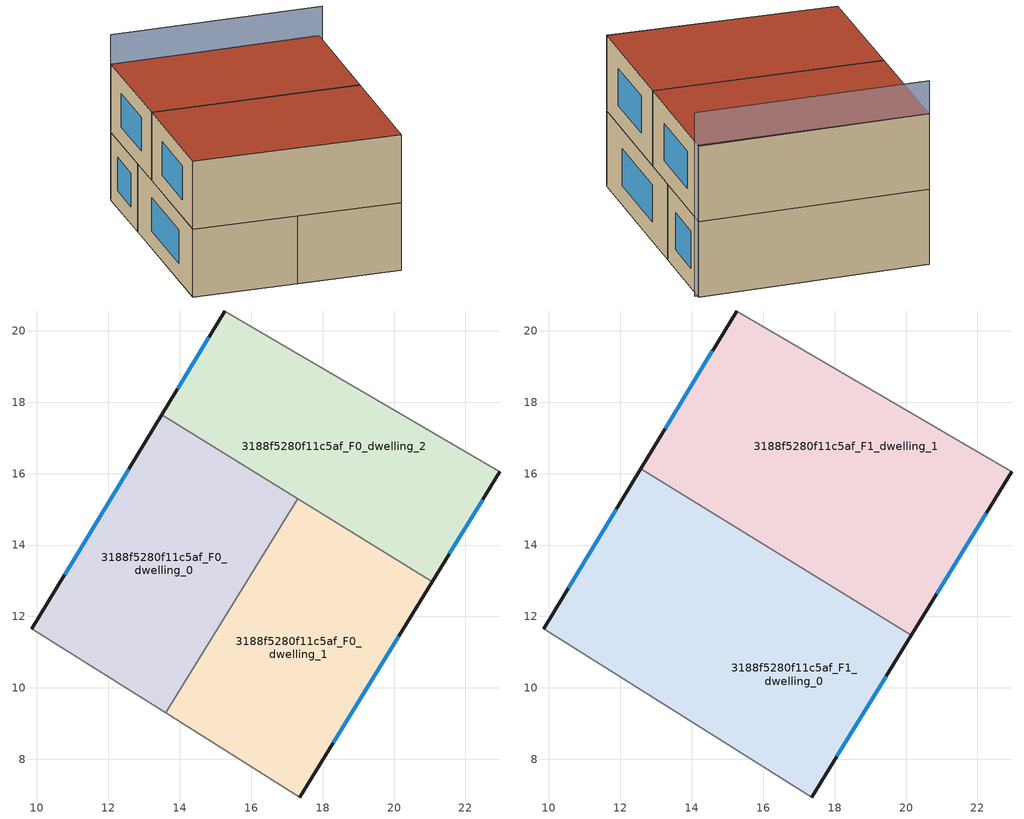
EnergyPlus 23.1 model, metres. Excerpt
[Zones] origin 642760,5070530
3188f5280f11c5af_F0_dwelling_0
 floor ground (EU_floor_Construction): 17.3,15.3 13.6,9.3 9.85,11.65 13.49,17.64 z0
 wall outside (EU_wall_Construction): 13.49,17.64 9.85,11.65 z0:3
 wall adiabatic (EU_wall_Construction): 9.85,11.65 13.6,9.3 z0:3
 wall to 3188f5280f11c5af_F0_dwelling_1 (EU_wall_Construction): 13.6,9.3 17.3,15.3 z0:3
 wall to 3188f5280f11c5af_F0_dwelling_2 (EU_wall_Construction): 17.3,15.3 13.49,17.64 z0:3
 window (EU_Window_Construction): 12.57,16.13 10.77,13.17 z0.76:2.24
3188f5280f11c5af_F0_dwelling_1
 floor ground (EU_floor_Construction): 21.07,12.97 17.36,6.95 13.6,9.3 17.3,15.3 z0
 wall outside (EU_wall_Construction): 17.36,6.95 21.07,12.97 z0:3
 wall adiabatic (EU_wall_Construction): 13.6,9.3 17.36,6.95 z0:3
 wall to 3188f5280f11c5af_F0_dwelling_2 (EU_wall_Construction): 21.07,12.97 17.3,15.3 z0:3
 window (EU_Window_Construction): 18.3,8.47 20.13,11.45 z0.76:2.24
3188f5280f11c5af_F0_dwelling_2
 floor ground (EU_floor_Construction): 22.96,16.05 21.07,12.97 13.49,17.64 15.26,20.55 z0
 wall outside (EU_wall_Construction): 15.26,20.55 13.49,17.64 / 21.07,12.97 22.96,16.05 z0:3
 wall adiabatic (EU_wall_Construction): 22.96,16.05 15.26,20.55 z0:3
 window (EU_Window_Construction): 14.81,19.82 13.94,18.38 / 21.55,13.75 22.48,15.27 z0.76:2.24
3188f5280f11c5af_F1_dwelling_0
 floor to 3188f5280f11c5af_F0_dwelling_0 (EU_floor_Construction): 16.38,13.8 13.6,9.3 9.85,11.65 12.58,16.14 z3
 floor to 3188f5280f11c5af_F0_dwelling_1 (EU_floor_Construction): 20.15,11.48 17.36,6.95 13.6,9.3 16.38,13.8 z3
 wall outside (EU_wall_Construction): 17.36,6.95 20.15,11.48 / 12.58,16.14 9.85,11.65 z3:6
 wall adiabatic (EU_wall_Construction): 9.85,11.65 17.36,6.95 z3:6
 wall to 3188f5280f11c5af_F1_dwelling_1 (EU_wall_Construction): 20.15,11.48 12.58,16.14 z3:6
 window (EU_Window_Construction): 18.06,8.09 19.44,10.33 / 11.89,15 10.54,12.79 z3.76:5.24
 roof outside (EU_roof_Construction): 17.36,6.95 20.15,11.48 12.58,16.14 9.85,11.65 z6
3188f5280f11c5af_F1_dwelling_1
 floor to 3188f5280f11c5af_F0_dwelling_0 (EU_floor_Construction): 17.3,15.3 16.38,13.8 12.58,16.14 13.49,17.64 z3
 floor to 3188f5280f11c5af_F0_dwelling_2 (EU_floor_Construction): 22.96,16.05 21.07,12.97 13.49,17.64 15.26,20.55 z3
 floor to 3188f5280f11c5af_F0_dwelling_1 (EU_floor_Construction): 21.07,12.97 20.15,11.48 16.38,13.8 17.3,15.3 z3
 wall outside (EU_wall_Construction): 15.26,20.55 12.58,16.14 / 20.15,11.48 22.96,16.05 z3:6
 wall adiabatic (EU_wall_Construction): 22.96,16.05 15.26,20.55 z3:6
 window (EU_Window_Construction): 14.58,19.44 13.26,17.26 / 20.86,12.63 22.25,14.89 z3.76:5.24
 roof outside (EU_roof_Construction): 20.15,11.48 22.96,16.05 15.26,20.55 12.58,16.14 z6
shading: 23.01,15.9 15.26,20.56 z0:7.3
[Building]
EU S2 Campaign: North Axis=0; Terrain=City; Solar Distribution=FullExterior
[Site:Location]
Lyon-Bron: Latitude=45.75; Longitude=5; Time Zone=1; Elevation=198
[SizingPeriod:WeatherFileDays]
AnnualSizingPeriod: Begin Month=1; Begin Day of Month=1; End Month=12; End Day of Month=31; Day of Week for Start Day=Monday; Use Weather File Daylight Saving Period=No; Use Weather File Rain and Snow Indicators=No
[MATERIAL]
EU_InternalMass_Material: Roughness=MediumRough; Thickness=0.1; Conductivity=1; Density=1800; Specific Heat=900; Thermal Absorptance=0.9; Solar Absorptance=0.7; Visible Absorptance=0.7
[MATERIAL:NOMASS] Roughness=MediumRough; Thermal Absorptance=0.9; Solar Absorptance=0.7; Visible Absorptance=0.7
Name | Thermal Resistance
EU_wall_NoMass | 0.379507
EU_roof_NoMass | 0.466853
EU_floor_NoMass | 0.392157
[WINDOWMATERIAL:SIMPLEGLAZINGSYSTEM]
EU_Window_SimpleGlazing: UFactor=4.165; Solar Heat Gain Coefficient=0.83; Visible Transmittance=0.83
[CONSTRUCTION]
EU_wall_Construction: EU_wall_NoMass
EU_roof_Construction: EU_roof_NoMass
EU_floor_Construction: EU_floor_NoMass
EU_InternalMass_Construction: EU_InternalMass_Material
EU_Window_Construction: EU_Window_SimpleGlazing
[ZONE] Type=1; Multiplier=1; Ceiling Height=autocalculate; Floor Area=autocalculate; Part of Total Floor Area=Yes
Name | Volume
3188f5280f11c5af_F0_dwelling_0 | 93.8416
3188f5280f11c5af_F1_dwelling_0 | 140.751
3188f5280f11c5af_F0_dwelling_1 | 93.8357
3188f5280f11c5af_F1_dwelling_1 | 140.748
3188f5280f11c5af_F0_dwelling_2 | 93.8232
[INTERNALMASS] Construction=EU_InternalMass_Construction
Name | Zone or ZoneList | Surface Area
3188f5280f11c5af_F0_dwelling_0_EU_InternalMass | 3188f5280f11c5af_F0_dwelling_0 | 31.2796
3188f5280f11c5af_F0_dwelling_1_EU_InternalMass | 3188f5280f11c5af_F0_dwelling_1 | 31.278
3188f5280f11c5af_F0_dwelling_2_EU_InternalMass | 3188f5280f11c5af_F0_dwelling_2 | 31.2742
3188f5280f11c5af_F1_dwelling_0_EU_InternalMass | 3188f5280f11c5af_F1_dwelling_0 | 46.9179
3188f5280f11c5af_F1_dwelling_1_EU_InternalMass | 3188f5280f11c5af_F1_dwelling_1 | 46.9169
[OTHEREQUIPMENT] Fuel Type=Electricity; Design Level Calculation Method=Watts/Area; Power per Zone Floor Area=1; Fraction Latent=0; Fraction Radiant=0; Fraction Lost=0; Carbon Dioxide Generation Rate=0; EndUse Subcategory=EU_Step8_InternalGains
Name | Zone or ZoneList or Space or SpaceList | Schedule
EU_Step8_InternalGain_3188f5280f11c5af_F0_dwelling_0_f000 | 3188f5280f11c5af_F0_dwelling_0 | EU_Step8_GainSchedule_3188f5280f11c5af_F0_dwelling_0_f000
EU_Step8_InternalGain_3188f5280f11c5af_F0_dwelling_1_f000 | 3188f5280f11c5af_F0_dwelling_1 | EU_Step8_GainSchedule_3188f5280f11c5af_F0_dwelling_1_f000
EU_Step8_InternalGain_3188f5280f11c5af_F0_dwelling_2_f000 | 3188f5280f11c5af_F0_dwelling_2 | EU_Step8_GainSchedule_3188f5280f11c5af_F0_dwelling_2_f000
EU_Step8_InternalGain_3188f5280f11c5af_F1_dwelling_0_f000 | 3188f5280f11c5af_F1_dwelling_0 | EU_Step8_GainSchedule_3188f5280f11c5af_F1_dwelling_0_f000
EU_Step8_InternalGain_3188f5280f11c5af_F1_dwelling_1_f000 | 3188f5280f11c5af_F1_dwelling_1 | EU_Step8_GainSchedule_3188f5280f11c5af_F1_dwelling_1_f000
[ZONEVENTILATION:DESIGNFLOWRATE] Schedule=EU_AlwaysOn; Design Flow Rate Calculation Method=AirChanges/Hour; Air Changes per Hour=0.51; Ventilation Type=Natural; Fan Pressure Rise=0; Fan Total Efficiency=1; Constant Term Coefficient=1; Temperature Term Coefficient=0; Velocity Term Coefficient=0; Velocity Squared Term Coefficient=0; Minimum Indoor Temperature=-100; Maximum Indoor Temperature=100; Delta Temperature=-100; Minimum Outdoor Temperature=-100; Maximum Outdoor Temperature=100; Maximum Wind Speed=40
Name | Zone or ZoneList or Space or SpaceList
EU_ConstantAir_3188f5280f11c5af_F0_dwelling_0 | 3188f5280f11c5af_F0_dwelling_0
EU_ConstantAir_3188f5280f11c5af_F0_dwelling_1 | 3188f5280f11c5af_F0_dwelling_1
EU_ConstantAir_3188f5280f11c5af_F0_dwelling_2 | 3188f5280f11c5af_F0_dwelling_2
EU_ConstantAir_3188f5280f11c5af_F1_dwelling_0 | 3188f5280f11c5af_F1_dwelling_0
EU_ConstantAir_3188f5280f11c5af_F1_dwelling_1 | 3188f5280f11c5af_F1_dwelling_1
[HVACTEMPLATE:THERMOSTAT] Constant Heating Setpoint=20; Constant Cooling Setpoint=50
EU_HeatOnly_3188f5280f11c5af_F0_dwelling_0; EU_HeatOnly_3188f5280f11c5af_F0_dwelling_1; EU_HeatOnly_3188f5280f11c5af_F0_dwelling_2; EU_HeatOnly_3188f5280f11c5af_F1_dwelling_0; EU_HeatOnly_3188f5280f11c5af_F1_dwelling_1
[HVACTEMPLATE:ZONE:IDEALLOADSAIRSYSTEM] System Availability Schedule=EU_AlwaysOn; Maximum Heating Supply Air Temperature=50; Minimum Cooling Supply Air Temperature=13; Maximum Heating Supply Air Humidity Ratio=0.0156; Minimum Cooling Supply Air Humidity Ratio=0.0077; Heating Limit=NoLimit; Cooling Limit=NoLimit; Heating Availability Schedule=EU_AlwaysOn; Cooling Availability Schedule=EU_CoolingOff; Dehumidification Control Type=ConstantSensibleHeatRatio; Cooling Sensible Heat Ratio=0.7; Dehumidification Setpoint=60; Humidification Control Type=None; Humidification Setpoint=30; Outdoor Air Method=None; Outdoor Air Flow Rate per Person=0.00944; Outdoor Air Flow Rate per Zone Floor Area=0; Outdoor Air Flow Rate per Zone=0; Demand Controlled Ventilation Type=None; Outdoor Air Economizer Type=NoEconomizer; Heat Recovery Type=None; Sensible Heat Recovery Effectiveness=0.7; Latent Heat Recovery Effectiveness=0.65
Name | Template Thermostat
3188f5280f11c5af_F0_dwelling_0 | EU_HeatOnly_3188f5280f11c5af_F0_dwelling_0
3188f5280f11c5af_F0_dwelling_1 | EU_HeatOnly_3188f5280f11c5af_F0_dwelling_1
3188f5280f11c5af_F0_dwelling_2 | EU_HeatOnly_3188f5280f11c5af_F0_dwelling_2
3188f5280f11c5af_F1_dwelling_0 | EU_HeatOnly_3188f5280f11c5af_F1_dwelling_0
3188f5280f11c5af_F1_dwelling_1 | EU_HeatOnly_3188f5280f11c5af_F1_dwelling_1
[SIZING:ZONE] Zone Cooling Design Supply Air Temperature Input Method=SupplyAirTemperature; Zone Cooling Design Supply Air Temperature=13; Zone Heating Design Supply Air Temperature Input Method=SupplyAirTemperature; Zone Heating Design Supply Air Temperature=50; Zone Cooling Design Supply Air Humidity Ratio=0.008; Zone Heating Design Supply Air Humidity Ratio=0.008; Cooling Design Air Flow Method=DesignDay; Cooling Design Air Flow Rate=0; Cooling Minimum Air Flow per Zone Floor Area=0.000762; Cooling Minimum Air Flow=0; Cooling Minimum Air Flow Fraction=0.2; Heating Design Air Flow Method=DesignDay; Heating Design Air Flow Rate=0; Heating Maximum Air Flow per Zone Floor Area=0.002032; Heating Maximum Air Flow=0.141576; Heating Maximum Air Flow Fraction=0.3; Account for Dedicated Outdoor Air System=No; Dedicated Outdoor Air System Control Strategy=NeutralSupplyAir; Dedicated Outdoor Air Low Setpoint Temperature for Design=autosize; Dedicated Outdoor Air High Setpoint Temperature for Design=autosize; Zone Load Sizing Method=Sensible Load Only No Latent Load; Zone Latent Cooling Design Supply Air Humidity Ratio Input Method=HumidityRatioDifference; Zone Cooling Design Supply Air Humidity Ratio Difference=0.005; Zone Latent Heating Design Supply Air Humidity Ratio Input Method=HumidityRatioDifference; Zone Humidification Design Supply Air Humidity Ratio Difference=0.005
3188f5280f11c5af_F0_dwelling_0; 3188f5280f11c5af_F0_dwelling_1; 3188f5280f11c5af_F0_dwelling_2; 3188f5280f11c5af_F1_dwelling_0; 3188f5280f11c5af_F1_dwelling_1
[SCHEDULE:CONSTANT]
Name | Hourly Value
EU_AlwaysOn | 1
EU_CoolingOff | 0
[SCHEDULE:FILE] Column Number=1; Rows to Skip at Top=0; Number of Hours of Data=8760; Column Separator=Comma; Interpolate to Timestep=No; Minutes per Item=60; Adjust Schedule for Daylight Savings=Yes
Name | File
EU_Step8_GainSchedule_3188f5280f11c5af_F0_dwelling_0_f000 | ../../schedules/3188f5280f11c5af/3188f5280f11c5af_F0_dwelling_0_f000_gain.csv
EU_Step8_GainSchedule_3188f5280f11c5af_F0_dwelling_1_f000 | ../../schedules/3188f5280f11c5af/3188f5280f11c5af_F0_dwelling_1_f000_gain.csv
EU_Step8_GainSchedule_3188f5280f11c5af_F0_dwelling_2_f000 | ../../schedules/3188f5280f11c5af/3188f5280f11c5af_F0_dwelling_2_f000_gain.csv
EU_Step8_GainSchedule_3188f5280f11c5af_F1_dwelling_0_f000 | ../../schedules/3188f5280f11c5af/3188f5280f11c5af_F1_dwelling_0_f000_gain.csv
EU_Step8_GainSchedule_3188f5280f11c5af_F1_dwelling_1_f000 | ../../schedules/3188f5280f11c5af/3188f5280f11c5af_F1_dwelling_1_f000_gain.csv
